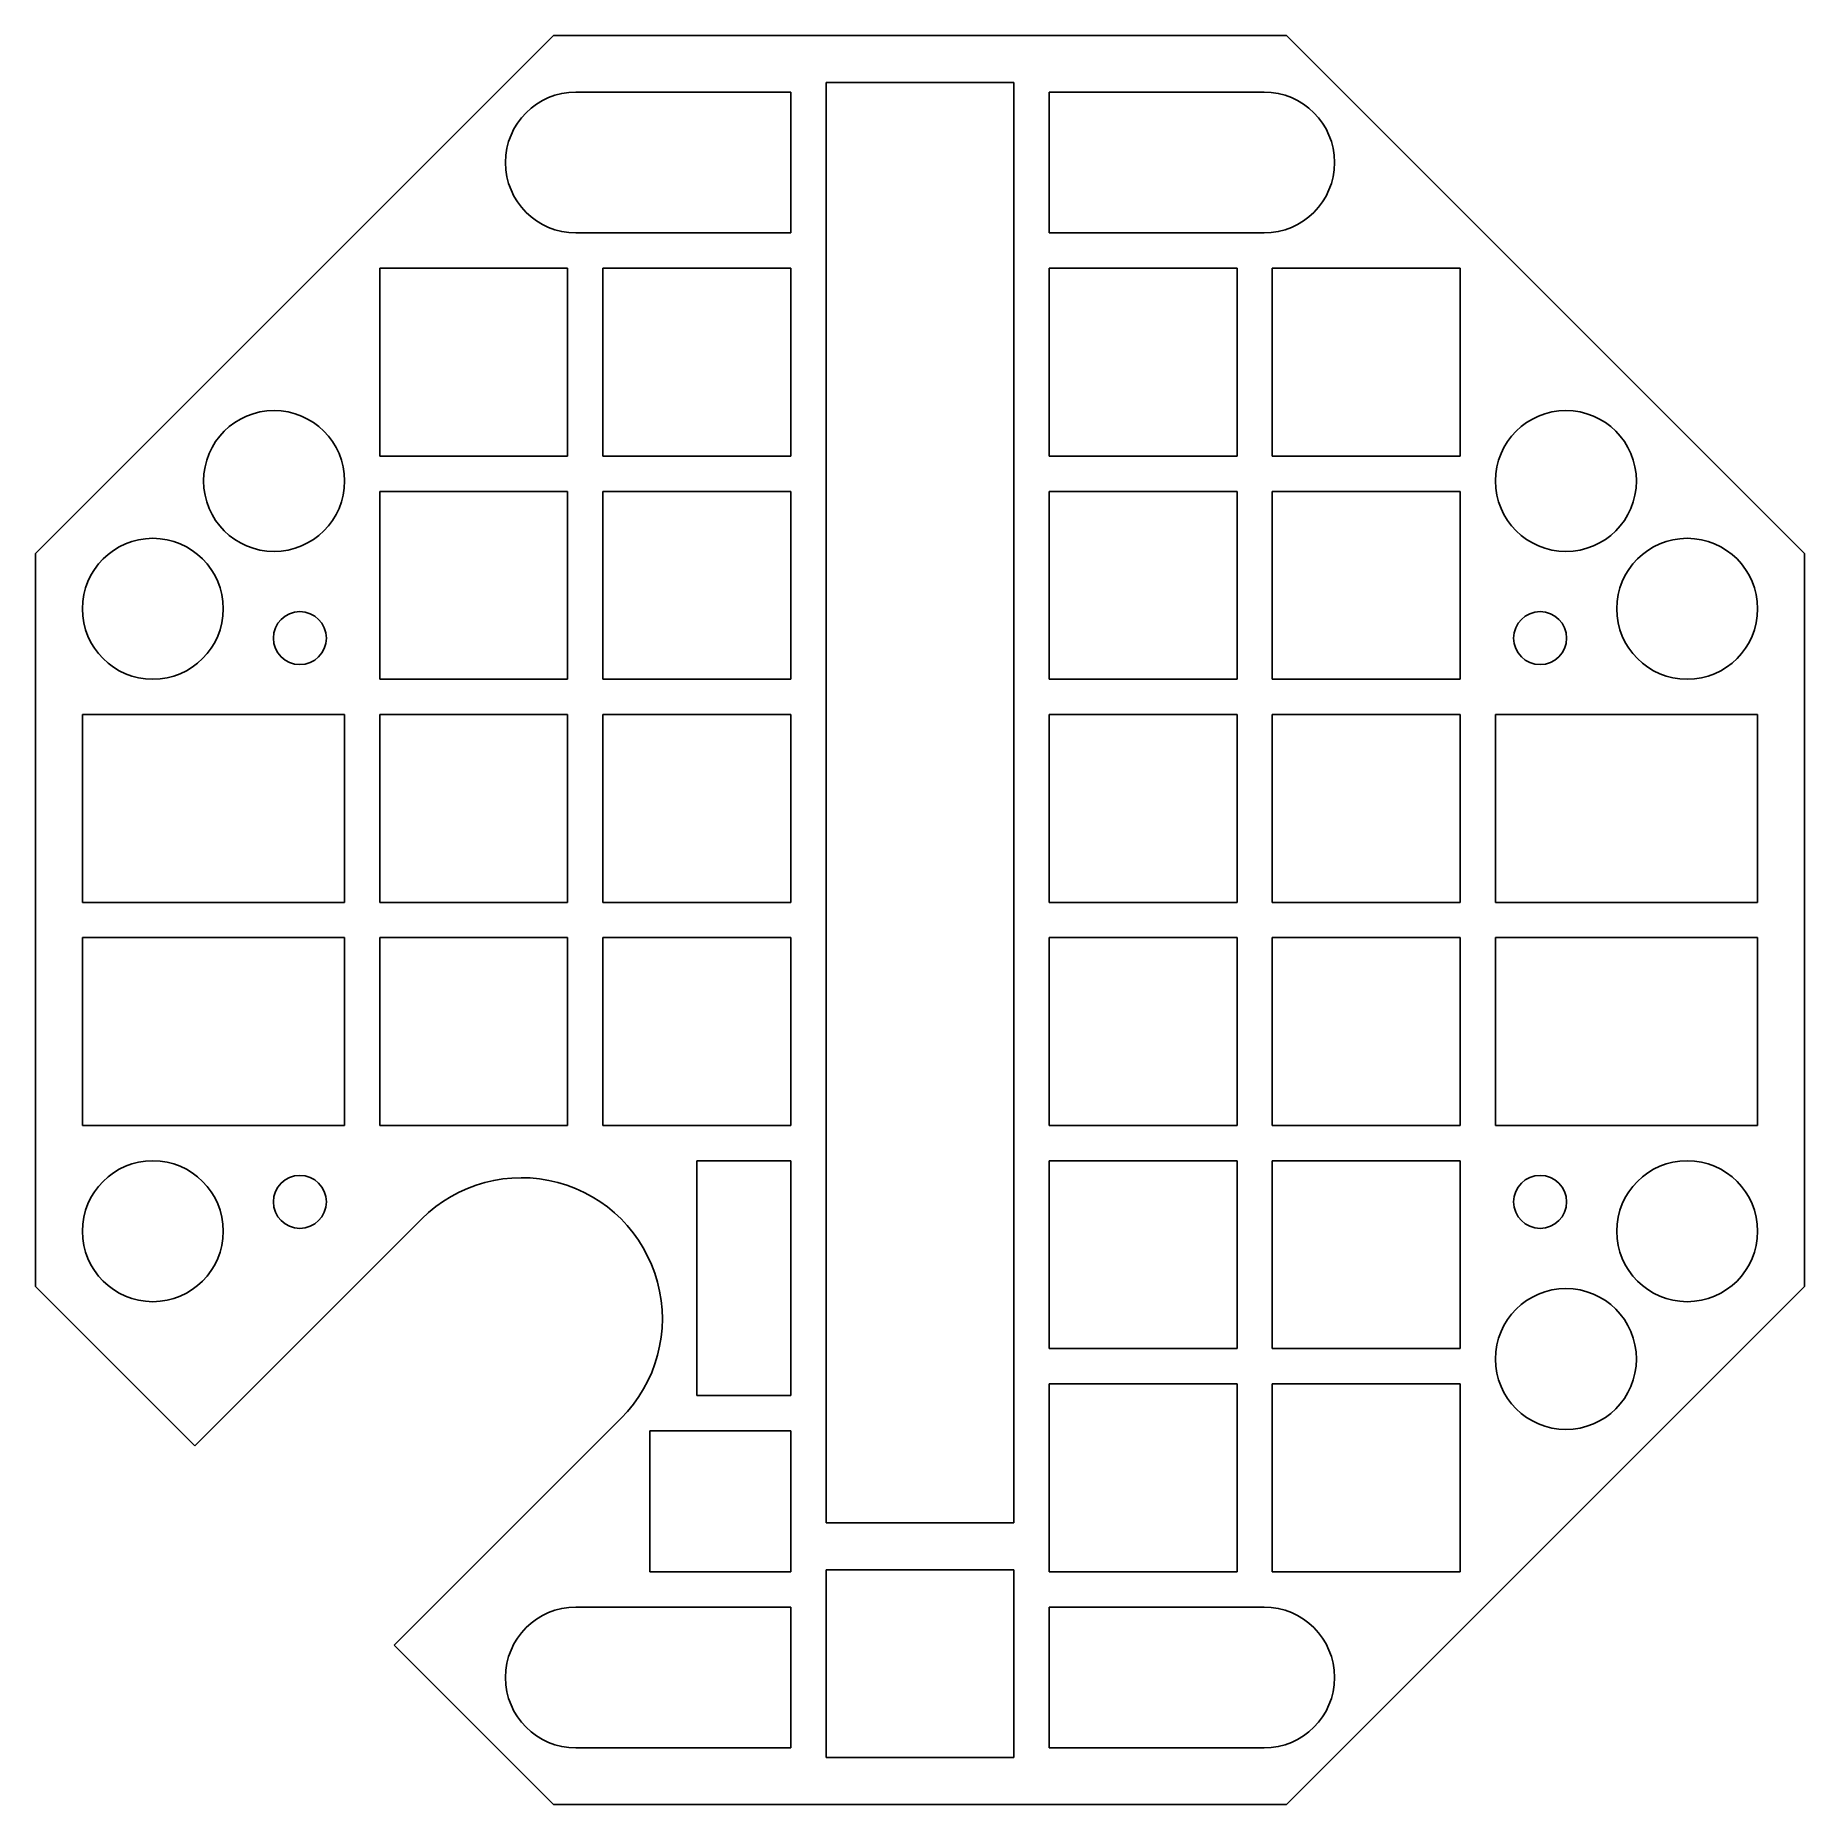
# Model space of a CAD drawing. Extents: x -9.23 to -4.52, y 19.99 to 24.7.
import ezdxf

# ---------------------------------------------------------------- set-up
doc = ezdxf.new("R2010")
doc.units = 0
doc.header["$LTSCALE"] = 1.21
doc.layers.get('0').update_dxf_attribs({"linetype": 'CONTINUOUS'})

msp = doc.modelspace()

# ---------------------------------------------------------------- linework, layer by layer
at = {"color": 3}
for p, q in [((-7.8466, 24.6956), (-9.2254, 23.3167)), ((-5.8966, 24.6956), (-7.8466, 24.6956)), ((-4.5177, 23.3167), (-5.8966, 24.6956)), ((-7.7871, 24.5448), (-7.2153, 24.5448)), ((-7.2153, 24.5448), (-7.2153, 24.1698)), ((-7.1216, 20.7378), (-7.1216, 24.5706)), ((-7.1216, 24.5706), (-6.6216, 24.5706)), ((-6.6216, 24.5706), (-6.6216, 20.7378)), ((-6.5278, 24.5448), (-6.5278, 24.1698)), ((-5.9561, 24.5448), (-6.5278, 24.5448)), ((-7.2153, 24.1698), (-7.7871, 24.1698)), ((-6.5278, 24.1698), (-5.9561, 24.1698)), ((-8.3091, 23.5761), (-8.3091, 24.0761)), ((-8.3091, 24.0761), (-7.8091, 24.0761)), ((-7.8091, 24.0761), (-7.8091, 23.5761)), ((-7.7153, 23.5761), (-7.7153, 24.0761)), ((-7.7153, 24.0761), (-7.2153, 24.0761)), ((-7.2153, 24.0761), (-7.2153, 23.5761)), ((-6.5278, 24.0761), (-6.5278, 23.5761)), ((-6.0278, 24.0761), (-6.5278, 24.0761)), ((-6.0278, 23.5761), (-6.0278, 24.0761)), ((-5.9341, 24.0761), (-5.9341, 23.5761)), ((-5.4341, 24.0761), (-5.9341, 24.0761)), ((-5.4341, 23.5761), (-5.4341, 24.0761)), ((-7.8091, 23.5761), (-8.3091, 23.5761)), ((-7.2153, 23.5761), (-7.7153, 23.5761)), ((-6.5278, 23.5761), (-6.0278, 23.5761)), ((-5.9341, 23.5761), (-5.4341, 23.5761)), ((-8.3091, 22.9823), (-8.3091, 23.4823)), ((-8.3091, 23.4823), (-7.8091, 23.4823)), ((-7.8091, 23.4823), (-7.8091, 22.9823)), ((-7.7153, 22.9823), (-7.7153, 23.4823)), ((-7.7153, 23.4823), (-7.2153, 23.4823)), ((-7.2153, 23.4823), (-7.2153, 22.9823)), ((-6.5278, 23.4823), (-6.5278, 22.9823)), ((-6.0278, 23.4823), (-6.5278, 23.4823)), ((-6.0278, 22.9823), (-6.0278, 23.4823)), ((-5.9341, 23.4823), (-5.9341, 22.9823)), ((-5.4341, 23.4823), (-5.9341, 23.4823)), ((-5.4341, 22.9823), (-5.4341, 23.4823)), ((-9.2254, 23.3167), (-9.2254, 21.3667)), ((-4.5177, 21.3667), (-4.5177, 23.3167)), ((-7.8091, 22.9823), (-8.3091, 22.9823)), ((-7.2153, 22.9823), (-7.7153, 22.9823)), ((-6.5278, 22.9823), (-6.0278, 22.9823)), ((-5.9341, 22.9823), (-5.4341, 22.9823)), ((-9.1004, 22.3886), (-9.1004, 22.8886)), ((-9.1004, 22.8886), (-8.4028, 22.8886)), ((-8.4028, 22.8886), (-8.4028, 22.3886)), ((-8.3091, 22.3886), (-8.3091, 22.8886)), ((-8.3091, 22.8886), (-7.8091, 22.8886)), ((-7.8091, 22.8886), (-7.8091, 22.3886)), ((-7.7153, 22.3886), (-7.7153, 22.8886)), ((-7.7153, 22.8886), (-7.2153, 22.8886)), ((-7.2153, 22.8886), (-7.2153, 22.3886)), ((-6.5278, 22.8886), (-6.5278, 22.3886)), ((-6.0278, 22.8886), (-6.5278, 22.8886)), ((-6.0278, 22.3886), (-6.0278, 22.8886)), ((-5.4341, 22.8886), (-5.9341, 22.8886)), ((-5.9341, 22.8886), (-5.9341, 22.3886)), ((-5.4341, 22.3886), (-5.4341, 22.8886)), ((-4.6427, 22.8886), (-5.3403, 22.8886)), ((-5.3403, 22.8886), (-5.3403, 22.3886)), ((-4.6427, 22.3886), (-4.6427, 22.8886)), ((-8.4028, 22.3886), (-9.1004, 22.3886)), ((-7.8091, 22.3886), (-8.3091, 22.3886)), ((-7.2153, 22.3886), (-7.7153, 22.3886)), ((-6.5278, 22.3886), (-6.0278, 22.3886)), ((-5.9341, 22.3886), (-5.4341, 22.3886)), ((-5.3403, 22.3886), (-4.6427, 22.3886)), ((-9.1004, 22.2948), (-9.1004, 21.7948)), ((-8.4028, 22.2948), (-9.1004, 22.2948)), ((-8.4028, 21.7948), (-8.4028, 22.2948)), ((-8.3091, 22.2948), (-8.3091, 21.7948)), ((-7.8091, 22.2948), (-8.3091, 22.2948)), ((-7.8091, 21.7948), (-7.8091, 22.2948)), ((-7.7153, 22.2948), (-7.7153, 21.7948)), ((-7.2153, 22.2948), (-7.7153, 22.2948)), ((-7.2153, 21.7948), (-7.2153, 22.2948)), ((-6.5278, 22.2948), (-6.0278, 22.2948)), ((-6.5278, 21.7948), (-6.5278, 22.2948)), ((-6.0278, 22.2948), (-6.0278, 21.7948)), ((-5.9341, 22.2948), (-5.4341, 22.2948)), ((-5.9341, 21.7948), (-5.9341, 22.2948)), ((-5.4341, 22.2948), (-5.4341, 21.7948)), ((-5.3403, 22.2948), (-4.6427, 22.2948)), ((-5.3403, 21.7948), (-5.3403, 22.2948)), ((-4.6427, 22.2948), (-4.6427, 21.7948)), ((-9.1004, 21.7948), (-8.4028, 21.7948)), ((-8.3091, 21.7948), (-7.8091, 21.7948)), ((-7.7153, 21.7948), (-7.2153, 21.7948)), ((-6.0278, 21.7948), (-6.5278, 21.7948)), ((-5.4341, 21.7948), (-5.9341, 21.7948)), ((-4.6427, 21.7948), (-5.3403, 21.7948)), ((-7.2153, 21.7011), (-7.4653, 21.7011)), ((-7.4653, 21.7011), (-7.4653, 21.0761)), ((-7.2153, 21.0761), (-7.2153, 21.7011)), ((-6.5278, 21.7011), (-6.0278, 21.7011)), ((-6.5278, 21.2011), (-6.5278, 21.7011)), ((-6.0278, 21.7011), (-6.0278, 21.2011)), ((-5.9341, 21.7011), (-5.4341, 21.7011)), ((-5.9341, 21.2011), (-5.9341, 21.7011)), ((-5.4341, 21.7011), (-5.4341, 21.2011)), ((-8.1974, 21.5462), (-8.8012, 20.9424)), ((-9.2254, 21.3667), (-8.8012, 20.9424)), ((-5.8966, 19.9878), (-4.5177, 21.3667)), ((-6.0278, 21.2011), (-6.5278, 21.2011)), ((-5.4341, 21.2011), (-5.9341, 21.2011)), ((-6.5278, 21.1073), (-6.0278, 21.1073)), ((-6.5278, 20.6073), (-6.5278, 21.1073)), ((-6.0278, 21.1073), (-6.0278, 20.6073)), ((-5.9341, 21.1073), (-5.4341, 21.1073)), ((-5.9341, 20.6073), (-5.9341, 21.1073)), ((-5.4341, 21.1073), (-5.4341, 20.6073)), ((-7.4653, 21.0761), (-7.2153, 21.0761)), ((-8.2708, 20.4121), (-7.6671, 21.0159)), ((-7.2153, 20.9823), (-7.5903, 20.9823)), ((-7.5903, 20.9823), (-7.5903, 20.6073)), ((-7.2153, 20.6073), (-7.2153, 20.9823)), ((-6.6216, 20.7378), (-7.1216, 20.7378)), ((-7.5903, 20.6073), (-7.2153, 20.6073)), ((-7.1216, 20.6128), (-6.6216, 20.6128)), ((-7.1216, 20.1128), (-7.1216, 20.6128)), ((-6.6216, 20.6128), (-6.6216, 20.1128)), ((-6.0278, 20.6073), (-6.5278, 20.6073)), ((-5.4341, 20.6073), (-5.9341, 20.6073)), ((-7.2153, 20.5136), (-7.7871, 20.5136)), ((-7.2153, 20.1386), (-7.2153, 20.5136)), ((-6.5278, 20.5136), (-5.9561, 20.5136)), ((-6.5278, 20.1386), (-6.5278, 20.5136)), ((-8.2708, 20.4121), (-7.8466, 19.9878)), ((-7.7871, 20.1386), (-7.2153, 20.1386)), ((-6.6216, 20.1128), (-7.1216, 20.1128)), ((-5.9561, 20.1386), (-6.5278, 20.1386)), ((-7.8466, 19.9878), (-5.8966, 19.9878))]:
    msp.add_line(p, q, dxfattribs=at)
for centre, radius in [((-8.5903, 23.5099), 0.1875), ((-5.1528, 23.5099), 0.1875), ((-8.9129, 23.1698), 0.1875), ((-4.8302, 23.1698), 0.1875), ((-8.5216, 23.0917), 0.0705), ((-5.2216, 23.0917), 0.0705), ((-8.9129, 21.5136), 0.1875), ((-8.5216, 21.5917), 0.0705), ((-5.2216, 21.5917), 0.0705), ((-4.8302, 21.5136), 0.1875), ((-5.1528, 21.1735), 0.1875)]:
    msp.add_circle(centre, radius, dxfattribs=at)
for centre, radius, start, end in [((-7.7871, 24.3573), 0.1875, 90, 270), ((-5.9561, 24.3573), 0.1875, 270, 450), ((-7.9322, 21.281), 0.375, 315, 495), ((-7.7871, 20.3261), 0.1875, 90, 270), ((-5.9561, 20.3261), 0.1875, 270, 450)]:
    msp.add_arc(centre, radius, start, end, dxfattribs=at)

doc.saveas('drawing.dxf')
